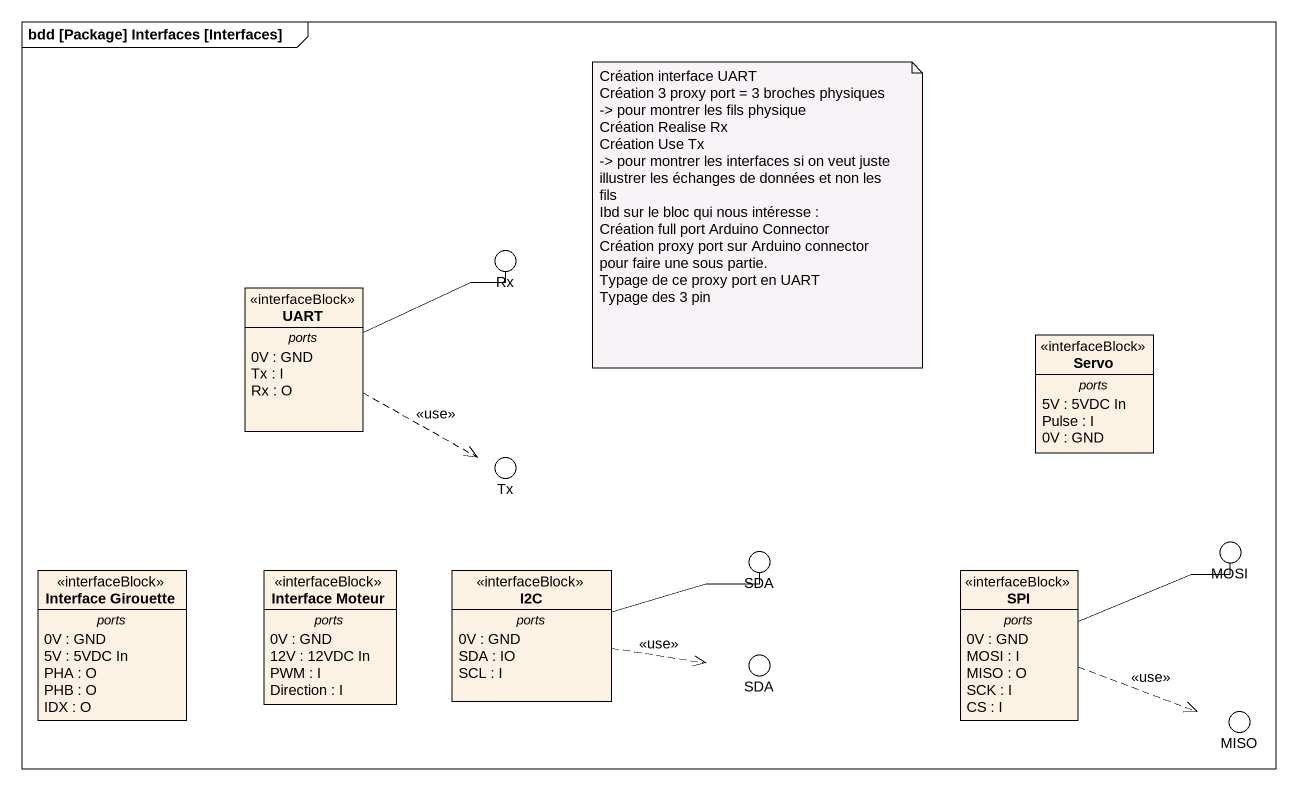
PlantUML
@startuml
mainframe bdd [Package] Interfaces [Interfaces]
allowmixing
hide circle
hide empty members
() Rx
class UART <<interfaceBlock>> {
  -- ports --
  0V : GND
  Tx : I
  Rx : O
}
class Servo <<interfaceBlock>> {
  -- ports --
  5V : 5VDC In
  Pulse : I
  0V : GND
}
() Tx
() SDA
() MOSI
class "Interface Girouette" as Interface_Girouette <<interfaceBlock>> {
  -- ports --
  0V : GND
  5V : 5VDC In
  PHA : O
  PHB : O
  IDX : O
}
class "Interface Moteur" as Interface_Moteur <<interfaceBlock>> {
  -- ports --
  0V : GND
  12V : 12VDC In
  PWM : I
  Direction : I
}
class I2C <<interfaceBlock>> {
  -- ports --
  0V : GND
  SDA : IO
  SCL : I
}
class SPI <<interfaceBlock>> {
  -- ports --
  0V : GND
  MOSI : I
  MISO : O
  SCK : I
  CS : I
}
() "SDA" as SDA_2
() MISO
UART -right- Rx
UART .right.> Tx : <<use>>
I2C -right- SDA
I2C .right.> SDA_2 : <<use>>
SPI -right- MOSI
SPI .right.> MISO : <<use>>
note as N1
  Création interface UART
  Création 3 proxy port = 3 broches physiques
  -> pour montrer les fils physique
  Création Realise Rx
  Création Use Tx
  -> pour montrer les interfaces si on veut juste illustrer les échanges de données et non les fils
  Ibd sur le bloc qui nous intéresse :
  Création full port Arduino Connector
  Création proxy port sur Arduino connector pour faire une sous partie.
  Typage de ce proxy port en UART
  Typage des 3 pin
end note
@enduml
